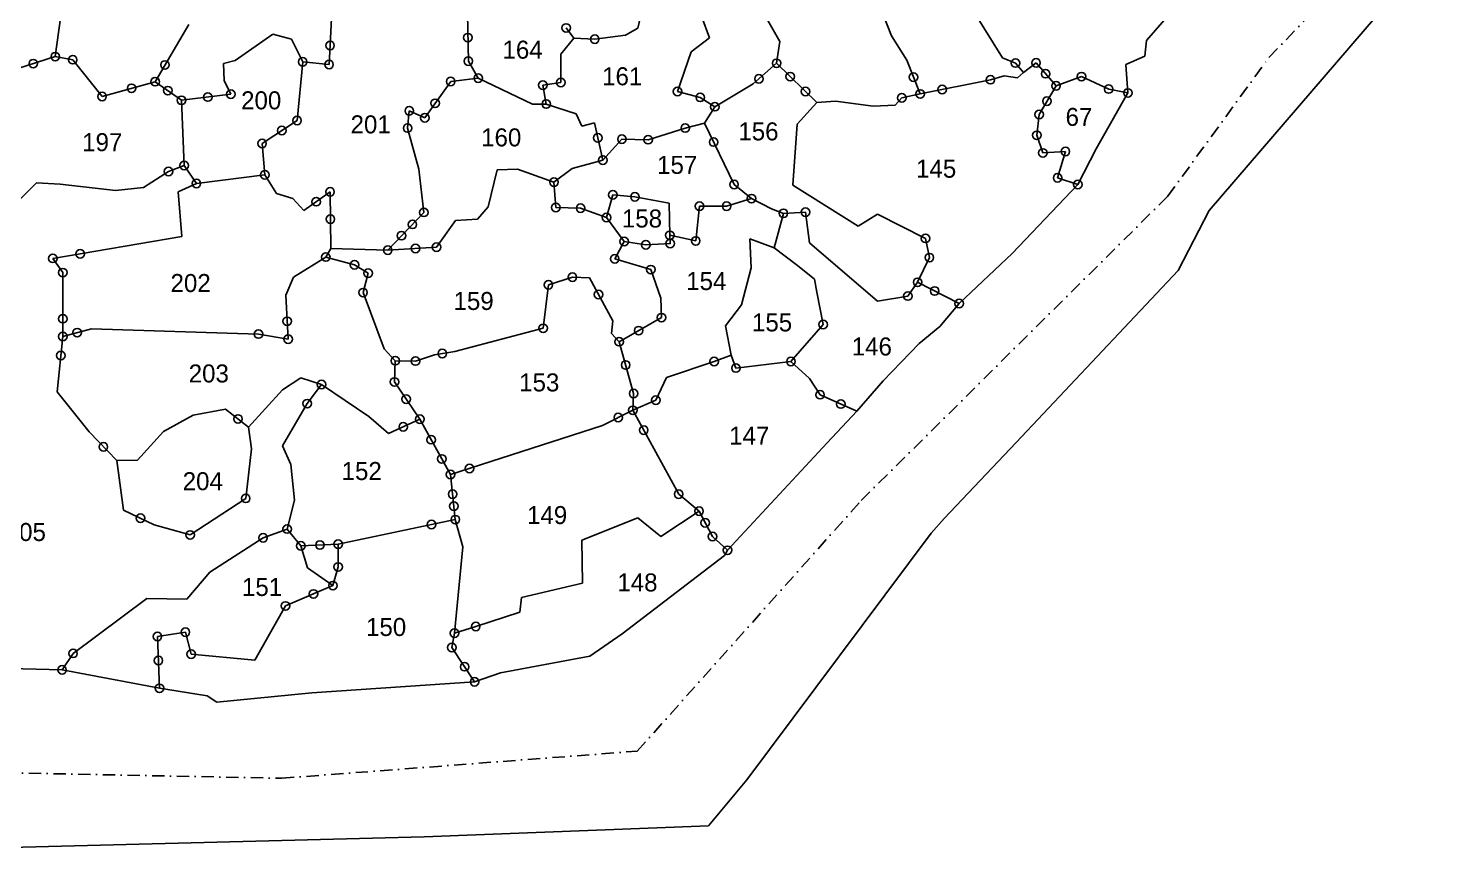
# Model space of a CAD drawing. Header units: metres. Extents: x 328578 to 333743, y 1800918 to 1805978.
# Drawn here: x 331981 to 333125, y 1800918 to 1801588 of the extents above; entities that cross this region are included whole.
import ezdxf
from ezdxf.enums import TextEntityAlignment as Align

# ---------------------------------------------------------------- set-up
doc = ezdxf.new("R2010")
doc.units = ezdxf.units.M
doc.header["$MEASUREMENT"] = 0
doc.linetypes.add('DASHDOT', pattern=[1, 0.5, -0.25, 0, -0.25])
for name, color, linetype in [('POLY_PARCEL', 6, 'Continuous'), ('POLY_WATER', 4, 'Continuous'), ('TEXT_PARCEL', 7, 'Continuous'), ('V_BOUND_STREAM_LINE', 7, 'DASHDOT')]:
    doc.layers.add(name, color=color, linetype=linetype)
doc.styles.add('TEXT_MAP', font='', dxfattribs={"height": 1.8})
doc.styles.get('TEXT_MAP').set_extended_font_data('Kruti Dev 050')

msp = doc.modelspace()

# ---------------------------------------------------------------- linework, layer by layer
for centre in [(332419.9, 1801588.4), (332339.8, 1801580.5), (332443.2, 1801579.2), (332003.6, 1801565), (332227.5, 1801574.1), (331985.7, 1801559.3), (332017.8, 1801562.5), (332093, 1801558.2), (332205.2, 1801560.8), (332226.7, 1801558.6), (332340.2, 1801561.3), (332591.4, 1801559.6), (332786.1, 1801559.8), (332802.8, 1801560), (332085, 1801544.6), (332325.8, 1801544.7), (332348.3, 1801547.5), (332400.9, 1801541.8), (332415.6, 1801543.9), (332577, 1801546.9), (332602.5, 1801548.7), (332702.9, 1801548.3), (332765.6, 1801546.2), (332810.6, 1801551.1), (332839.9, 1801548.7), (332041.7, 1801532.5), (332065.8, 1801539.2), (332095.3, 1801537.3), (332127.9, 1801532.1), (332146.6, 1801534.4), (332510.6, 1801536.6), (332529.2, 1801531.8), (332614.9, 1801536.6), (332693.4, 1801531.5), (332708.4, 1801534.6), (332726.3, 1801538.2), (332819.1, 1801541.2), (332862, 1801538.6), (332877.7, 1801535.4), (332106.4, 1801529.4), (332292.1, 1801520.9), (332313.1, 1801527), (332403.7, 1801526.4), (332541, 1801524.2), (332811.7, 1801528.7), (332200.6, 1801513), (332304.7, 1801515.2), (332805.3, 1801517.9), (332188.2, 1801504.8), (332290.7, 1801506.8), (332445.7, 1801498.9), (332465.4, 1801497.8), (332486.7, 1801497.3), (332517, 1801506.8), (332803.4, 1801500.9), (332172.1, 1801494.2), (332540.1, 1801495.4), (332808.4, 1801486.5), (332826.7, 1801487.7), (332108.6, 1801476.3), (332449.8, 1801480.7), (332095.8, 1801471.4), (332118.6, 1801461.6), (332174.3, 1801468.7), (332410, 1801462.7), (332820.4, 1801466.3), (332227.5, 1801454.8), (332458, 1801452.4), (332476, 1801450.8), (332556.7, 1801460.8), (332836.8, 1801460.8), (332216.2, 1801446.8), (332411.5, 1801442), (332431.7, 1801441.5), (332528.6, 1801443.1), (332550.7, 1801443.1), (332571, 1801449.3), (332227.8, 1801432.6), (332294.6, 1801428.3), (332304, 1801438.1), (332452.8, 1801433.9), (332596.9, 1801437.3), (332614.9, 1801438.2), (332285.8, 1801419.1), (332504.4, 1801419.4), (332712.8, 1801416.9), (332023.9, 1801404.3), (332274.5, 1801407.3), (332297.2, 1801408.7), (332314.3, 1801409.7), (332467.2, 1801414.3), (332484.8, 1801411.7), (332504.6, 1801412.7), (332525.5, 1801414.8), (332001.6, 1801400.6), (332224, 1801401.7), (332247.5, 1801395.4), (332459.5, 1801400.2), (332715.9, 1801401.2), (332009.7, 1801389), (332258.6, 1801388.5), (332425, 1801385.3), (332488.9, 1801391.4), (332254.4, 1801372.7), (332405.4, 1801379.1), (332446.3, 1801371.2), (332706.3, 1801381.1), (332720.2, 1801374), (332698.4, 1801369.9), (332740.1, 1801363.8), (332009.7, 1801351.4), (332192.6, 1801349.3), (332497.6, 1801352.3), (332009.7, 1801336.9), (332021.5, 1801340.1), (332169.2, 1801338.9), (332401.2, 1801343.6), (332479, 1801341.7), (332629.4, 1801346.7), (332193.4, 1801334.8), (332463.1, 1801332.7), (332008.1, 1801321.4), (332280.7, 1801317.2), (332297.1, 1801316.9), (332319, 1801323), (332468.4, 1801313.7), (332540.5, 1801316.5), (332603.1, 1801316.5), (332558.3, 1801311.2), (332220.6, 1801297.8), (332280, 1801299.9), (332474.9, 1801290.5), (332208.9, 1801282.2), (332289.6, 1801285.8), (332493, 1801285), (332626.8, 1801289.5), (332643.8, 1801281.9), (332152.5, 1801269.7), (332300.7, 1801269.5), (332462.4, 1801270.9), (332474.3, 1801276.8), (332287.2, 1801263.3), (332483.1, 1801260.6), (332042.8, 1801247), (332309.9, 1801252.8), (332318.6, 1801237.1), (332325.7, 1801224.4), (332341.2, 1801229.4), (332158.8, 1801205), (332327.4, 1801208.4), (332328.4, 1801198.7), (332511.6, 1801208.4), (332073.1, 1801188.8), (332329.6, 1801187.7), (332528.2, 1801194.6), (332192.6, 1801180), (332310.2, 1801183.7), (332533.2, 1801185.1), (332113.5, 1801175.2), (332172.9, 1801172.9), (332203.7, 1801166.3), (332219.3, 1801167), (332234.1, 1801167.7), (332539.2, 1801173.9), (332551.4, 1801162.7), (332234.1, 1801149.1), (332229.9, 1801133.9), (332214, 1801127.1), (332191.2, 1801117.3), (332109.6, 1801096), (332346.2, 1801100.6), (332086.8, 1801092.5), (332328.9, 1801095.2), (332018.1, 1801078.7), (332087.6, 1801072.8), (332114.4, 1801078), (332326.8, 1801083.4), (332009.1, 1801065.3), (332337.2, 1801067.8), (332088.5, 1801050.2), (332345.3, 1801055.5)]:
    msp.add_circle(centre, 3.47)
at = {"layer": 'POLY_PARCEL'}
for p, q in [((332003.6, 1801565), (332009.6, 1801608.1)), ((332229.5, 1801612.5), (332226.7, 1801558.6)), ((332339.2, 1801613.2), (332340.2, 1801561.3)), ((332482.5, 1801605.7), (332478.3, 1801588.2)), ((332594.1, 1801577.3), (332576.6, 1801607.9)), ((332745.1, 1801613.1), (332775.5, 1801563.9)), ((332085, 1801544.6), (332112.3, 1801591.2)), ((332536.7, 1801580.2), (332530.4, 1801597.2)), ((332684.9, 1801582), (332678.5, 1801598.4)), ((332180.8, 1801583.2), (332150.2, 1801561.9)), ((332196.1, 1801579.2), (332180.8, 1801583.2)), ((332415.7, 1801567.1), (332426.2, 1801580)), ((332426.2, 1801580), (332419.9, 1801588.4)), ((332443.2, 1801579.2), (332426.2, 1801580)), ((332468.2, 1801582.4), (332443.2, 1801579.2)), ((332478.3, 1801588.2), (332468.2, 1801582.4)), ((332521.8, 1801568.9), (332536.7, 1801580.2)), ((332697.5, 1801562), (332684.9, 1801582)), ((332205.2, 1801560.8), (332196.1, 1801579.2)), ((332510.6, 1801536.6), (332521.8, 1801568.9)), ((332591.4, 1801559.6), (332594.1, 1801577.3)), ((332003.6, 1801565), (331965.5, 1801552.9)), ((332017.8, 1801562.5), (332003.6, 1801565)), ((332041.7, 1801532.5), (332017.8, 1801562.5)), ((332150.2, 1801561.9), (332140.6, 1801559.4)), ((332140.6, 1801559.4), (332141.1, 1801545.6)), ((332200.6, 1801513), (332205.2, 1801560.8)), ((332226.7, 1801558.6), (332205.2, 1801560.8)), ((332340.2, 1801561.3), (332348.3, 1801547.5)), ((332415.6, 1801543.9), (332415.7, 1801567.1)), ((332572.4, 1801542.8), (332591.4, 1801559.6)), ((332624.2, 1801527.5), (332591.4, 1801559.6)), ((332708.4, 1801534.6), (332697.5, 1801562)), ((332775.5, 1801563.9), (332786.1, 1801559.8)), ((332786.1, 1801559.8), (332792.6, 1801552)), ((332802.8, 1801560), (332792.6, 1801552)), ((332819.1, 1801541.2), (332802.8, 1801560)), ((332141.1, 1801545.6), (332146.6, 1801534.4)), ((332325.8, 1801544.7), (332348.3, 1801547.5)), ((332348.3, 1801547.5), (332392.5, 1801526.4)), ((332765.6, 1801546.2), (332708.4, 1801534.6)), ((332776.9, 1801549.3), (332765.6, 1801546.2)), ((332787.8, 1801547.6), (332776.9, 1801549.3)), ((332792.6, 1801552), (332787.8, 1801547.6)), ((332819.1, 1801541.2), (332839.9, 1801548.7)), ((332839.9, 1801548.7), (332862, 1801538.6)), ((332085, 1801544.6), (332041.7, 1801532.5)), ((332106.4, 1801529.4), (332085, 1801544.6)), ((332146.6, 1801534.4), (332106.4, 1801529.4)), ((332304.7, 1801515.2), (332325.8, 1801544.7)), ((332400.9, 1801541.8), (332415.6, 1801543.9)), ((332403.7, 1801526.4), (332400.9, 1801541.8)), ((332529.2, 1801531.8), (332510.6, 1801536.6)), ((332541, 1801524.2), (332572.4, 1801542.8)), ((332693.4, 1801531.5), (332708.4, 1801534.6)), ((332805.3, 1801517.9), (332819.1, 1801541.2)), ((332862, 1801538.6), (332877.7, 1801535.4)), ((332108.6, 1801476.3), (332106.4, 1801529.4)), ((332392.5, 1801526.4), (332403.7, 1801526.4)), ((332428.1, 1801518.4), (332403.7, 1801526.4)), ((332541, 1801524.2), (332529.2, 1801531.8)), ((332532.7, 1801510.8), (332541, 1801524.2)), ((332608.2, 1801510.1), (332624.2, 1801527.5)), ((332624.2, 1801527.5), (332639.5, 1801528.8)), ((332639.5, 1801528.8), (332670.2, 1801524.7)), ((332670.2, 1801524.7), (332687.9, 1801525.4)), ((332687.9, 1801525.4), (332693.4, 1801531.5)), ((332172.1, 1801494.2), (332200.6, 1801513)), ((332290.7, 1801506.8), (332292.1, 1801520.9)), ((332292.1, 1801520.9), (332304.7, 1801515.2)), ((332432.8, 1801508.4), (332428.1, 1801518.4)), ((332442.9, 1801511), (332432.8, 1801508.4)), ((332449.8, 1801480.7), (332442.9, 1801511)), ((332517, 1801506.8), (332532.7, 1801510.8)), ((332556.7, 1801460.8), (332532.7, 1801510.8)), ((332803.4, 1801500.9), (332805.3, 1801517.9)), ((332299.8, 1801473.2), (332290.7, 1801506.8)), ((332486.7, 1801497.3), (332517, 1801506.8)), ((332604.5, 1801460.2), (332608.2, 1801510.1)), ((332808.4, 1801486.5), (332803.4, 1801500.9)), ((332174.3, 1801468.7), (332172.1, 1801494.2)), ((332449.8, 1801480.7), (332465.4, 1801497.8)), ((332465.4, 1801497.8), (332486.7, 1801497.3)), ((332424.8, 1801473.9), (332449.8, 1801480.7)), ((332826.7, 1801487.7), (332808.4, 1801486.5)), ((332820.4, 1801466.3), (332826.7, 1801487.7)), ((332095.8, 1801471.4), (332075.6, 1801458.4)), ((332108.6, 1801476.3), (332095.8, 1801471.4)), ((332118.6, 1801461.6), (332108.6, 1801476.3)), ((332174.3, 1801468.7), (332118.6, 1801461.6)), ((332184, 1801453.5), (332174.3, 1801468.7)), ((332304, 1801438.1), (332299.8, 1801473.2)), ((332356.3, 1801442.6), (332363.7, 1801472.8)), ((332363.7, 1801472.8), (332380.2, 1801473.4)), ((332380.2, 1801473.4), (332410, 1801462.7)), ((332410, 1801462.7), (332424.8, 1801473.9)), ((332836.8, 1801460.8), (332820.4, 1801466.3)), ((331988.4, 1801462.1), (331970.9, 1801444.7)), ((332007.6, 1801461.2), (331988.4, 1801462.1)), ((332052.8, 1801455.8), (332007.6, 1801461.2)), ((332075.6, 1801458.4), (332052.8, 1801455.8)), ((332103.8, 1801454.9), (332118.6, 1801461.6)), ((332106.8, 1801418.4), (332103.8, 1801454.9)), ((332227.5, 1801454.8), (332206.1, 1801439.7)), ((332228.2, 1801408.6), (332227.5, 1801454.8)), ((332410, 1801462.7), (332411.5, 1801442)), ((332571, 1801449.3), (332556.7, 1801460.8)), ((332658, 1801426.8), (332604.5, 1801460.2)), ((332197.1, 1801449.3), (332184, 1801453.5)), ((332206.1, 1801439.7), (332197.1, 1801449.3)), ((332347.8, 1801432.5), (332356.3, 1801442.6)), ((332458, 1801452.4), (332452.8, 1801433.9)), ((332476, 1801450.8), (332458, 1801452.4)), ((332503.8, 1801445.7), (332476, 1801450.8)), ((332504.4, 1801419.4), (332503.8, 1801445.7)), ((332525.5, 1801414.8), (332528.6, 1801443.1)), ((332528.6, 1801443.1), (332550.7, 1801443.1)), ((332550.7, 1801443.1), (332571, 1801449.3)), ((332587.2, 1801441), (332571, 1801449.3)), ((332274.5, 1801407.3), (332304, 1801438.1)), ((332314.3, 1801409.7), (332329.7, 1801431.4)), ((332329.7, 1801431.4), (332347.8, 1801432.5)), ((332411.5, 1801442), (332431.7, 1801441.5)), ((332431.7, 1801441.5), (332452.8, 1801433.9)), ((332467.2, 1801414.3), (332452.8, 1801433.9)), ((332596.9, 1801437.3), (332587.2, 1801441)), ((332589.3, 1801409.2), (332596.9, 1801437.3)), ((332614.9, 1801438.2), (332596.9, 1801437.3)), ((332618.1, 1801413.3), (332614.9, 1801438.2)), ((332673.7, 1801436.6), (332658, 1801426.8)), ((332712.8, 1801416.9), (332673.7, 1801436.6)), ((332504.6, 1801412.7), (332504.4, 1801419.4)), ((332504.4, 1801419.4), (332525.5, 1801414.8)), ((332001.6, 1801400.6), (332106.8, 1801418.4)), ((332224, 1801401.7), (332228.2, 1801408.6)), ((332228.2, 1801408.6), (332274.5, 1801407.3)), ((332274.5, 1801407.3), (332314.3, 1801409.7)), ((332459.5, 1801400.2), (332467.2, 1801414.3)), ((332467.2, 1801414.3), (332484.8, 1801411.7)), ((332484.8, 1801411.7), (332504.9, 1801412.7)), ((332504.9, 1801412.7), (332504.6, 1801412.7)), ((332570.8, 1801392.8), (332569.5, 1801416.5)), ((332569.5, 1801416.5), (332589.3, 1801409.2)), ((332589.3, 1801409.2), (332608.4, 1801394.8)), ((332673.5, 1801365.8), (332618.1, 1801413.3)), ((332715.9, 1801401.2), (332712.8, 1801416.9)), ((332009.7, 1801389), (332001.6, 1801400.6)), ((332197.6, 1801385.2), (332224, 1801401.7)), ((332247.5, 1801395.4), (332224, 1801401.7)), ((332488.9, 1801391.4), (332459.5, 1801400.2)), ((332706.3, 1801381.1), (332715.9, 1801401.2)), ((332009.7, 1801336.9), (332009.7, 1801389)), ((332191.4, 1801370.7), (332197.6, 1801385.2)), ((332258.6, 1801388.5), (332247.5, 1801395.4)), ((332254.4, 1801372.7), (332258.6, 1801388.5)), ((332405.4, 1801379.1), (332425, 1801385.3)), ((332425, 1801385.3), (332438.9, 1801384.7)), ((332497.1, 1801368.2), (332488.9, 1801391.4)), ((332562.9, 1801362.6), (332570.8, 1801392.8)), ((332608.4, 1801394.8), (332622.2, 1801383.6)), ((332401.2, 1801343.6), (332405.4, 1801379.1)), ((332438.9, 1801384.7), (332457.9, 1801349.7)), ((332622.2, 1801383.6), (332624.2, 1801373.1)), ((332706.3, 1801381.1), (332698.4, 1801369.9)), ((332740.1, 1801363.8), (332706.3, 1801381.1)), ((332193.4, 1801334.8), (332191.4, 1801370.7)), ((332271.7, 1801326.8), (332254.4, 1801372.7)), ((332497.6, 1801352.3), (332497.1, 1801368.2)), ((332549.7, 1801345.5), (332562.9, 1801362.6)), ((332624.2, 1801373.1), (332629.4, 1801346.7)), ((332698.4, 1801369.9), (332673.5, 1801365.8)), ((332463.1, 1801332.7), (332497.6, 1801352.3)), ((332009.7, 1801336.9), (332033.1, 1801343.1)), ((332033.1, 1801343.1), (332169.2, 1801338.9)), ((332329.1, 1801324.6), (332401.2, 1801343.6)), ((332457.9, 1801349.7), (332456.9, 1801339.4)), ((332456.9, 1801339.4), (332463.1, 1801332.7)), ((332554.3, 1801321.8), (332549.7, 1801345.5)), ((332629.4, 1801346.7), (332603.1, 1801316.5)), ((332005.2, 1801291.8), (332009.7, 1801336.9)), ((332169.2, 1801338.9), (332193.4, 1801334.8)), ((332463.1, 1801332.7), (332474.9, 1801290.5)), ((332280.7, 1801317.2), (332271.7, 1801326.8)), ((332280, 1801299.9), (332280.7, 1801317.2)), ((332280.7, 1801317.2), (332297.1, 1801316.9)), ((332297.1, 1801316.9), (332312.6, 1801322)), ((332312.6, 1801322), (332329.1, 1801324.6)), ((332501.6, 1801303.4), (332540.5, 1801316.5)), ((332540.5, 1801316.5), (332554.3, 1801321.8)), ((332558.3, 1801311.2), (332554.3, 1801321.8)), ((332603.1, 1801316.5), (332558.3, 1801311.2)), ((332603.1, 1801316.5), (332618.2, 1801302.7)), ((332188.8, 1801293.4), (332161, 1801263)), ((332203.6, 1801303.2), (332188.8, 1801293.4)), ((332220.6, 1801297.8), (332203.6, 1801303.2)), ((332208.9, 1801282.2), (332220.6, 1801297.8)), ((332259.2, 1801271.6), (332220.6, 1801297.8)), ((332300.7, 1801269.5), (332280, 1801299.9)), ((332493, 1801285), (332501.6, 1801303.4)), ((332618.2, 1801302.7), (332626.8, 1801289.5)), ((332031.1, 1801259.2), (332005.2, 1801291.8)), ((332188.8, 1801247.8), (332208.9, 1801282.2)), ((332474.9, 1801290.5), (332474.3, 1801276.8)), ((332474.3, 1801276.8), (332493, 1801285)), ((332626.8, 1801289.5), (332656.7, 1801276.2)), ((332115.9, 1801272.9), (332091.7, 1801259.5)), ((332142.3, 1801277.8), (332115.9, 1801272.9)), ((332161, 1801263), (332142.3, 1801277.8)), ((332275.1, 1801257.8), (332259.2, 1801271.6)), ((332474.3, 1801276.8), (332449.4, 1801264.4)), ((332511.6, 1801208.4), (332474.3, 1801276.8)), ((332053.7, 1801235.8), (332031.1, 1801259.2)), ((332091.7, 1801259.5), (332070.7, 1801236.2)), ((332163.6, 1801245.3), (332161, 1801263)), ((332300.7, 1801269.5), (332275.1, 1801257.8)), ((332325.7, 1801224.4), (332300.7, 1801269.5)), ((332449.4, 1801264.4), (332325.7, 1801224.4)), ((332195.5, 1801232.6), (332188.8, 1801247.8)), ((332070.7, 1801236.2), (332053.7, 1801235.8)), ((332158.8, 1801205), (332163.6, 1801245.3)), ((332053.7, 1801235.8), (332059.2, 1801195.4)), ((332198.6, 1801203.6), (332195.5, 1801232.6)), ((332325.7, 1801224.4), (332329.6, 1801187.7)), ((332113.5, 1801175.2), (332158.8, 1801205)), ((332192.6, 1801180), (332198.6, 1801203.6)), ((332528.2, 1801194.6), (332511.6, 1801208.4)), ((332059.2, 1801195.4), (332084.3, 1801183.5)), ((332497.1, 1801173.9), (332528.2, 1801194.6)), ((332528.2, 1801194.6), (332539.2, 1801173.9)), ((332084.3, 1801183.5), (332113.5, 1801175.2)), ((332172.9, 1801172.9), (332192.6, 1801180)), ((332203.7, 1801166.3), (332192.6, 1801180)), ((332234.1, 1801167.7), (332329.6, 1801187.7)), ((332329.6, 1801187.7), (332335.8, 1801165.6)), ((332432.6, 1801171), (332478.4, 1801189.1)), ((332478.4, 1801189.1), (332497.1, 1801173.9)), ((332129.5, 1801144.8), (332172.9, 1801172.9)), ((332203.7, 1801166.3), (332234.1, 1801167.7)), ((332234.1, 1801167.7), (332234.1, 1801149.1)), ((332433.3, 1801135.8), (332432.6, 1801171)), ((332539.2, 1801173.9), (332551.4, 1801162.7)), ((332209.2, 1801148.4), (332203.7, 1801166.3)), ((332335.8, 1801165.6), (332328.9, 1801095.2)), ((332110.7, 1801122.9), (332129.5, 1801144.8)), ((332229.9, 1801133.9), (332209.2, 1801148.4)), ((332234.1, 1801149.1), (332229.9, 1801133.9)), ((332191.2, 1801117.3), (332229.9, 1801133.9)), ((332383.5, 1801124.1), (332433.3, 1801135.8)), ((332018.1, 1801078.7), (332078.1, 1801123.3)), ((332078.1, 1801123.3), (332110.7, 1801122.9)), ((332382.1, 1801112.3), (332383.5, 1801124.1)), ((332166.3, 1801073.2), (332191.2, 1801117.3)), ((332346.2, 1801100.6), (332382.1, 1801112.3)), ((332328.9, 1801095.2), (332346.2, 1801100.6)), ((332086.8, 1801092.5), (332109.6, 1801096)), ((332088.5, 1801050.2), (332086.8, 1801092.5)), ((332109.6, 1801096), (332114.4, 1801078)), ((332328.9, 1801095.2), (332326.8, 1801083.4)), ((332009.1, 1801065.3), (332018.1, 1801078.7)), ((332114.4, 1801078), (332166.3, 1801073.2)), ((332326.8, 1801083.4), (332345.3, 1801055.5))]:
    msp.add_line(p, q, dxfattribs=at)
at = {"layer": 'POLY_WATER'}
for p, q in [((332892.8, 1801578.1), (332922.2, 1801612.2)), ((333079.5, 1801597.1), (332943.9, 1801439.6)), ((332891.5, 1801565.3), (332892.8, 1801578.1)), ((332875.9, 1801558.7), (332891.5, 1801565.3)), ((332877.7, 1801535.4), (332875.9, 1801558.7)), ((332851.9, 1801489.9), (332877.7, 1801535.4)), ((332836.8, 1801460.8), (332851.9, 1801489.9)), ((332783.4, 1801404.6), (332836.8, 1801460.8)), ((332943.9, 1801439.6), (332918.5, 1801390.7)), ((332740.1, 1801363.8), (332783.4, 1801404.6)), ((332918.5, 1801390.7), (332786.5, 1801250.6)), ((332724.5, 1801345), (332740.1, 1801363.8)), ((332707.7, 1801331.3), (332724.5, 1801345)), ((332678.3, 1801300.7), (332707.7, 1801331.3)), ((332656.7, 1801276.2), (332678.3, 1801300.7)), ((332632.5, 1801250.2), (332656.7, 1801276.2)), ((332551.4, 1801162.7), (332632.5, 1801250.2)), ((332786.5, 1801250.6), (332728, 1801188.5)), ((332728, 1801188.5), (332717.3, 1801176.6)), ((332717.3, 1801176.6), (332567.2, 1800975.7)), ((332465.6, 1801094.5), (332549, 1801158.5)), ((332549, 1801158.5), (332551.4, 1801162.7)), ((332439.1, 1801076.4), (332465.6, 1801094.5)), ((332366.5, 1801062.7), (332439.1, 1801076.4)), ((331737.2, 1801072.6), (332009.1, 1801065.3)), ((332009.1, 1801065.3), (332088.5, 1801050.2)), ((332212.8, 1801046.6), (332345.3, 1801055.5)), ((332345.3, 1801055.5), (332366.5, 1801062.7)), ((332088.5, 1801050.2), (332127.5, 1801044.2)), ((332127.5, 1801044.2), (332135.3, 1801038.8)), ((332135.3, 1801038.8), (332212.8, 1801046.6)), ((332567.2, 1800975.7), (332535.8, 1800938.2)), ((332304.3, 1800929.3), (331862.3, 1800917.7)), ((332535.8, 1800938.2), (332304.3, 1800929.3))]:
    msp.add_line(p, q, dxfattribs=at)
at = {"layer": 'V_BOUND_STREAM_LINE', "ltscale": 20}
for p, q in [((332992.6, 1801564.3), (333125.4, 1801702.9)), ((332910, 1801451), (332992.6, 1801564.3)), ((332660.3, 1801203.2), (332910, 1801451)), ((332477.9, 1800999), (332660.3, 1801203.2)), ((332188.3, 1800976.9), (332477.9, 1800999)), ((331921.8, 1800982.2), (332188.3, 1800976.9))]:
    msp.add_line(p, q, dxfattribs=at)

# ---------------------------------------------------------------- texts
at = {"layer": 'TEXT_PARCEL', "style": 'TEXT_MAP'}
for s, p in [('164', (332384.4, 1801570.7)), ('161', (332465.6, 1801549)), ('200', (332171.4, 1801529.4)), ('67', (332837.8, 1801515.9)), ('201', (332260.6, 1801509.8)), ('156', (332576.6, 1801504.1)), ('197', (332041.9, 1801495.3)), ('160', (332367, 1801499.2)), ('157', (332510.4, 1801476.7)), ('145', (332721.4, 1801473.6)), ('158', (332481.7, 1801433.1)), ('202', (332113.9, 1801380.5)), ('154', (332534.1, 1801382)), ('159', (332344.5, 1801365.9)), ('155', (332587.7, 1801348.3)), ('146', (332669, 1801328.8)), ('203', (332128.7, 1801306.8)), ('153', (332398, 1801299.5)), ('147', (332569.1, 1801256.1)), ('204', (332123.8, 1801219)), ('152', (332253.3, 1801227.3)), ('149', (332404.4, 1801191.4)), ('205', (331979.6, 1801177.6)), ('151', (332172.1, 1801132.7)), ('148', (332478, 1801136.5)), ('150', (332273.2, 1801100.2))]:
    msp.add_text(s, height=14.68, rotation=359.9674, dxfattribs=at).set_placement(p, align=Align.MIDDLE)

doc.saveas('drawing.dxf')
